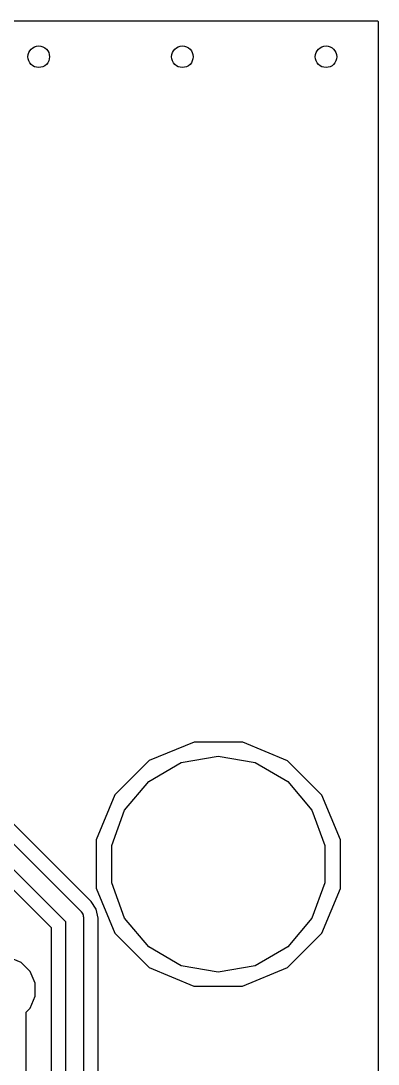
# Model space of a CAD drawing. Extents: x 0.3 to 75.7, y -92.7 to -0.5.
# Drawn here: x 70.75 to 75.72, y -70.04 to -55.5 of the extents above; entities that cross this region are included whole.
import ezdxf

# ---------------------------------------------------------------- set-up
doc = ezdxf.new("R2010")
doc.units = 0
doc.header["$MEASUREMENT"] = 0
doc.layers.add('BLACK', color=7, linetype='CONTINUOUS')

msp = doc.modelspace()

# ---------------------------------------------------------------- linework, layer by layer
at = {"layer": 'Black'}
for p, q in [((0.288, -55.5), (75.712, -55.5)), ((75.712, -55.5), (75.7131, -55.5002)), ((75.7131, -55.5002), (75.7143, -55.5002)), ((75.7143, -55.5002), (75.7153, -55.5006)), ((75.7153, -55.5006), (75.7164, -55.5008)), ((75.7164, -55.5008), (75.7174, -55.5014)), ((75.7174, -55.5014), (75.7185, -55.5017)), ((75.7185, -55.5017), (75.7194, -55.5025)), ((75.7194, -55.5025), (75.7204, -55.503)), ((75.7204, -55.503), (75.7211, -55.5039)), ((75.7211, -55.5039), (75.722, -55.5046)), ((75.722, -55.5046), (75.7225, -55.5056)), ((75.7225, -55.5056), (75.7233, -55.5065)), ((75.7233, -55.5065), (75.7236, -55.5076)), ((75.7236, -55.5076), (75.7242, -55.5086)), ((75.7242, -55.5086), (75.7244, -55.5097)), ((75.7244, -55.5097), (75.7248, -55.5107)), ((75.7248, -55.5107), (75.7248, -55.5119)), ((75.7248, -55.5119), (75.725, -55.513)), ((75.725, -55.513), (75.725, -92.712)), ((71.375, -68.0518), (67.563, -64.2397)), ((67.8375, -64.1608), (71.5884, -67.9116)), ((71.5581, -67.5984), (68.17, -64.2104)), ((67.4942, -64.4538), (71.1712, -68.1308)), ((73.1633, -65.5497), (72.5383, -65.808)), ((73.8396, -65.5503), (73.1633, -65.5497)), ((74.4642, -65.8097), (73.8396, -65.5503)), ((72.5383, -65.808), (72.0597, -66.2858)), ((72.5321, -66.0965), (72.985, -65.8351)), ((72.985, -65.8351), (73.5, -65.7443)), ((73.5, -65.7443), (74.015, -65.8351)), ((74.015, -65.8351), (74.4679, -66.0965)), ((74.942, -66.2883), (74.4642, -65.8097)), ((72.196, -66.4971), (72.5321, -66.0965)), ((74.4679, -66.0965), (74.804, -66.4971)), ((72.0597, -66.2858), (71.8003, -66.9104)), ((75.2003, -66.9133), (74.942, -66.2883)), ((72.0171, -66.9885), (72.196, -66.4971)), ((74.804, -66.4971), (74.9829, -66.9885)), ((71.8003, -66.9104), (71.7997, -67.5867)), ((72.0171, -67.5115), (72.0171, -66.9885)), ((74.9829, -66.9885), (74.9829, -67.5115)), ((75.1997, -67.5896), (75.2003, -66.9133)), ((71.7997, -67.5867), (72.058, -68.2117)), ((72.196, -68.0029), (72.0171, -67.5115)), ((74.9829, -67.5115), (74.804, -68.0029)), ((74.9403, -68.2142), (75.1997, -67.5896)), ((71.7289, -67.7693), (71.5581, -67.5984)), ((71.5581, -67.5984), (71.5581, -67.5984)), ((71.8, -67.8757), (71.7289, -67.7693)), ((71.825, -68.0013), (71.8, -67.8757)), ((71.5884, -67.9116), (71.5915, -67.9161)), ((71.5915, -67.9161), (71.5958, -67.9197)), ((71.5958, -67.9197), (71.6039, -67.9338)), ((71.6039, -67.9338), (71.6133, -67.9472)), ((71.6133, -67.9472), (71.6147, -67.9525)), ((71.6147, -67.9525), (71.6175, -67.9572)), ((71.6175, -67.9572), (71.6203, -67.9733)), ((71.6203, -67.9733), (71.6245, -67.9891)), ((71.6245, -67.9891), (71.624, -67.9946)), ((71.624, -67.9946), (71.625, -68)), ((71.625, -68), (71.625, -84.1)), ((71.825, -79.2857), (71.825, -68.0013)), ((72.5321, -68.4035), (72.196, -68.0029)), ((74.804, -68.0029), (74.4679, -68.4035)), ((71.1712, -68.1308), (71.1715, -68.1313)), ((71.1715, -68.1313), (71.172, -68.1316)), ((71.172, -68.1316), (71.1728, -68.1331)), ((71.1728, -68.1331), (71.1738, -68.1345)), ((71.1738, -68.1345), (71.1739, -68.1351)), ((71.1739, -68.1351), (71.1742, -68.1356)), ((71.1742, -68.1356), (71.1745, -68.1372)), ((71.1745, -68.1372), (71.175, -68.1389)), ((71.175, -68.1389), (71.1749, -68.1394)), ((71.1749, -68.1394), (71.175, -68.14)), ((71.175, -68.14), (71.175, -83.96)), ((71.375, -84.0482), (71.375, -68.0518)), ((72.058, -68.2117), (72.5358, -68.6903)), ((74.4617, -68.692), (74.9403, -68.2142)), ((72.985, -68.6649), (72.5321, -68.4035)), ((74.4679, -68.4035), (74.015, -68.6649)), ((70.7552, -68.6187), (70.5899, -68.5501)), ((70.8817, -68.7454), (70.7552, -68.6187)), ((70.9501, -68.9109), (70.8817, -68.7454)), ((72.5358, -68.6903), (73.1604, -68.9497)), ((73.5, -68.7557), (72.985, -68.6649)), ((74.015, -68.6649), (73.5, -68.7557)), ((73.8367, -68.9503), (74.4617, -68.692)), ((70.9499, -69.0899), (70.9501, -68.9109)), ((73.1604, -68.9497), (73.8367, -68.9503)), ((70.8813, -69.2552), (70.9499, -69.0899)), ((70.825, -69.3157), (70.8255, -69.314)), ((70.8251, -69.3162), (70.825, -69.3157)), ((70.825, -69.3168), (70.8251, -69.3162)), ((70.825, -82.3987), (70.825, -69.3168)), ((70.8255, -69.314), (70.8258, -69.3124)), ((70.8258, -69.3124), (70.8261, -69.3119)), ((70.8261, -69.3119), (70.8262, -69.3113)), ((70.8262, -69.3113), (70.8272, -69.3099)), ((70.8272, -69.3099), (70.828, -69.3084)), ((70.828, -69.3084), (70.8285, -69.3081)), ((70.8285, -69.3081), (70.8288, -69.3076)), ((70.8288, -69.3076), (70.8813, -69.2552))]:
    msp.add_line(p, q, dxfattribs=at)
for centre in [(71, -56), (73, -56), (75, -56)]:
    msp.add_circle(centre, 0.15, dxfattribs=at)

doc.saveas('drawing.dxf')
